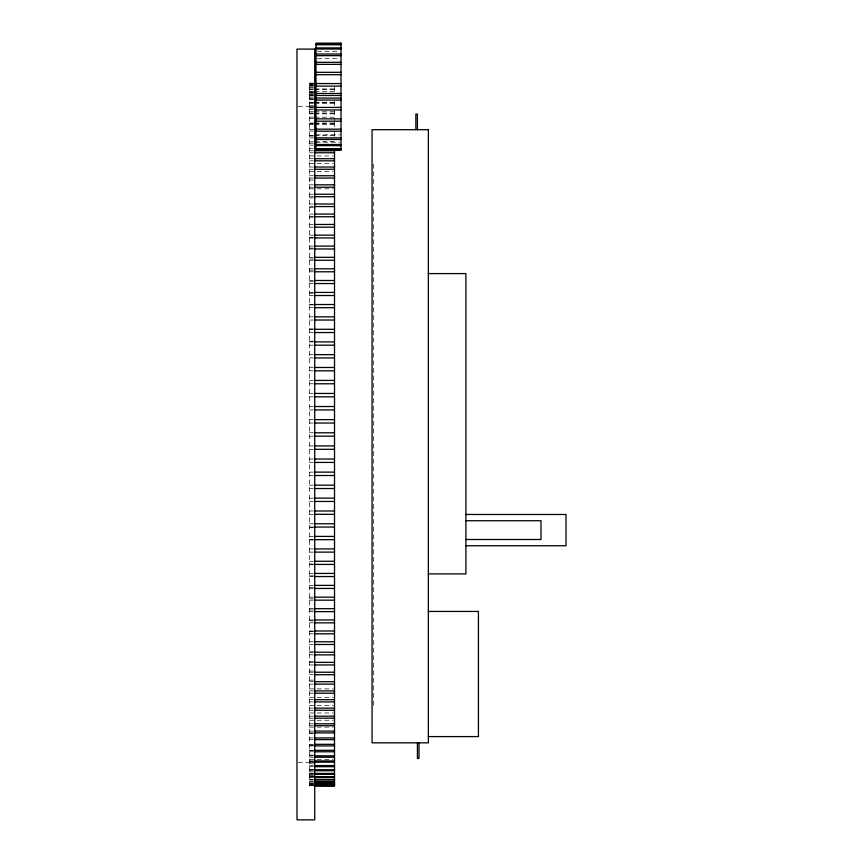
<?xml version="1.0" encoding="UTF-8"?>
<svg xmlns="http://www.w3.org/2000/svg" width="863" height="863" viewBox="0 0 863 863"><rect width="100%" height="100%" fill="white"/><g stroke="black" fill="none" stroke-linecap="round" stroke-linejoin="round"><path stroke-width="0.65" stroke-dasharray="4.32 3.24" d="M317.304 51.295L339.688 51.295M317.304 58.706L339.688 58.706M313.452 83.107L309.493 83.107L309.493 785.837L313.452 785.837M309.493 83.29L313.452 83.29M309.493 83.42L313.452 83.42M309.493 83.97L313.452 83.97M309.493 84.218L313.452 84.218M309.493 85.135L313.452 85.135M309.493 85.513L313.452 85.513M309.493 86.785L313.452 86.785M309.493 87.292L313.452 87.292M309.493 88.921L313.452 88.921M314.768 88.921L334.52 88.921M309.493 89.547L313.452 89.547M314.768 89.547L334.52 89.547M309.493 91.543L313.452 91.543M314.768 91.543L334.52 91.543M309.493 92.114L313.452 92.114M309.493 92.298L313.452 92.298M309.493 92.632L313.452 92.632M309.493 93.636L313.452 93.636M309.493 94.65L313.452 94.65M309.493 95.113L313.452 95.113M309.493 95.523L313.452 95.523M309.493 97.066L313.452 97.066M309.493 98.22L313.452 98.22M309.493 99.223L313.452 99.223M309.493 99.482L313.452 99.482M309.493 102.266L313.452 102.266M314.768 102.266L334.52 102.266M309.493 102.373L313.452 102.373M314.768 102.373L334.52 102.373M309.493 103.387L313.452 103.387M314.768 103.387L334.52 103.387M309.493 105.739L313.452 105.739M298.253 106.634L313.452 106.634M309.493 106.775L313.452 106.775M309.493 107.638L313.452 107.638M309.493 108.015L313.452 108.015M309.493 109.569L313.452 109.569M309.493 111.748L313.452 111.748M314.768 111.748L334.52 111.748M309.493 113.107L313.452 113.107M314.768 113.107L334.52 113.107M309.493 113.851L313.452 113.851M314.768 113.851L334.52 113.851M309.493 117.174L313.452 117.174M314.768 117.174L334.52 117.174M309.493 118.641L313.452 118.576M309.493 123.031L313.452 123.031M314.768 123.031L334.52 123.031M309.493 123.754L313.452 123.754M314.768 123.754L334.52 123.754M309.493 124.617L313.452 124.617M314.768 124.617L334.52 124.617M309.493 129.364L313.452 129.342M309.493 131.036L313.452 131.036M315.987 134.822L339.688 134.822M309.493 135.394L313.452 135.394M314.768 135.394L334.52 135.394M309.493 136.063L313.452 136.063M309.493 137.875L313.452 137.875M309.493 141.845L313.452 141.845M314.768 141.845L334.52 141.532M315.987 142.222L339.688 142.222M309.493 143.204L313.452 143.204M309.493 145.124L313.452 145.124M309.493 148.706L313.452 148.706M309.493 150.766L313.452 150.766M309.493 152.773L313.452 152.773M309.493 155.966L333.204 155.966M309.493 158.706L313.452 158.706M309.493 160.831L313.452 160.831M309.493 163.625L333.204 163.625M309.493 167.044L313.452 167.044M309.493 169.256L313.452 169.256M309.493 171.651L333.204 171.651M309.493 175.75L313.452 175.75M309.493 178.058L313.452 178.058M309.493 180.043L313.452 180.043M309.493 184.822L313.452 184.822M309.493 187.228L313.452 187.228M309.493 188.803L333.204 188.803M309.493 194.24L313.452 194.24M309.493 196.732L313.452 196.732M309.493 197.907L313.452 197.907M309.493 204.002L313.452 204.002M309.493 206.57L313.452 206.57M309.493 207.347L313.452 207.347M309.493 214.078L313.452 214.078M309.493 216.732L313.452 216.732M309.493 217.098L313.452 217.098M309.493 224.466L313.452 224.466M309.493 227.196L313.452 227.163M309.493 235.146L313.452 235.146M309.493 237.519L313.452 237.519M309.493 237.951L313.452 237.951M309.493 246.106L313.452 246.106M309.493 248.145L313.452 248.145M309.493 248.976L313.452 248.976M309.493 257.325L313.452 257.325M309.493 259.029L313.452 259.029M309.493 260.259L313.452 260.259M309.493 268.792L313.452 268.792M309.493 270.162L313.452 270.162M309.493 271.791L313.452 271.791M309.493 280.497L313.452 280.497M309.493 281.532L313.452 281.532M309.493 283.549L313.452 283.549M309.493 292.417L313.452 292.417M309.493 293.107L313.452 293.107M309.493 295.524L313.452 295.524M309.493 304.531L313.452 304.531M309.493 304.876L313.452 304.876M309.493 307.692L313.452 307.692M309.493 316.84L313.452 316.807M309.493 320.033L313.452 320.033M309.493 328.954L313.452 328.932M309.493 329.288L313.452 329.288M309.493 332.535L313.452 332.535M309.493 341.219L313.452 341.219M309.493 341.899L313.452 341.899M309.493 345.178L313.452 345.178M309.493 354.639L313.452 354.639M309.493 357.94L313.452 357.94M309.493 367.487L313.452 367.487M309.493 370.82L313.452 370.82M309.493 380.432L313.452 380.432M309.493 383.787L313.452 383.787M309.493 393.452L313.452 393.452M309.493 396.818L313.452 396.818M309.493 406.527L313.452 406.527M309.493 409.914L313.452 409.914M309.493 419.645L313.452 419.645M309.493 423.032L313.452 423.032M309.493 432.784L313.452 432.784M309.493 436.171L313.452 436.171M309.493 445.923L313.452 445.923M309.493 449.31L313.452 449.31M309.493 459.04L313.452 459.04M309.493 462.428L313.452 462.428M309.493 472.126L313.452 472.126M309.493 475.502L313.452 475.502M309.493 485.168L313.452 485.168M309.493 488.523L313.452 488.523M309.493 498.134L313.452 498.134M309.493 501.468L313.452 501.468M309.493 511.004L313.452 511.004M309.493 514.316L313.452 514.316M309.493 523.776L313.452 523.776M309.493 527.056L313.452 527.056M309.493 527.735L313.452 527.725M309.493 536.419L313.452 536.419M309.493 539.666L313.452 539.666M309.493 540.022L313.452 540.001M309.493 548.922L313.452 548.922M309.493 552.147L313.452 552.126M309.493 561.263L313.452 561.263M309.493 564.078L313.452 564.078M309.493 564.424L313.452 564.424M309.493 573.431L313.452 573.431M309.493 575.848L313.452 575.848M309.493 576.538L313.452 576.538M309.493 585.394L313.452 585.394M309.493 587.423L313.452 587.423M309.493 588.458L313.452 588.458M309.493 597.164L313.452 597.164M309.493 598.793L313.452 598.793M309.493 600.163L313.452 600.163M309.493 608.685L313.452 608.685M309.493 609.925L313.452 609.925M309.493 611.63L313.452 611.63M309.493 619.979L313.452 619.979M309.493 620.81L313.452 620.81M309.493 622.849L313.452 622.849M309.493 631.004L313.452 631.004M309.493 631.436L313.452 631.436M309.493 633.809L313.452 633.809M309.493 641.759L313.452 641.759M309.493 644.488L313.452 644.488M309.493 651.856L313.452 651.856M309.493 652.223L313.452 652.223M309.493 654.877L313.452 654.877M309.493 661.608L313.452 661.608M309.493 662.385L313.452 662.385M309.493 664.952L313.452 664.952M309.493 671.047L313.452 671.047M309.493 672.223L313.452 672.223M309.493 674.715L313.452 674.715M309.493 680.152L313.452 680.152M309.493 681.727L313.452 681.727M309.493 684.132L313.452 684.132M309.493 688.901L333.204 688.901M309.493 690.896L313.452 690.896M309.493 693.205L313.452 693.205M309.493 697.304L333.204 697.304M309.493 699.699L313.452 699.699M309.493 701.91L313.452 701.91M309.493 705.33L333.204 705.33M309.493 708.124L313.452 708.124M309.493 710.238L313.452 710.238M309.493 712.978L333.204 712.978M309.493 716.182L313.452 716.182M309.493 718.189L313.452 718.189M309.493 720.249L333.204 720.249M309.493 723.83L313.452 723.83M309.493 725.74L313.452 725.74M309.493 727.11L333.204 727.11M309.493 731.08L313.452 731.08M309.493 732.892L313.452 732.892M309.493 733.561L313.452 733.561M309.493 737.919L313.452 737.919M309.493 739.613L313.452 739.591M309.493 744.327L313.452 744.327M309.493 745.201L313.452 745.201M309.493 745.912L313.452 745.912M309.493 750.314L313.452 750.314M309.493 750.379L313.452 750.379M309.493 751.781L313.452 751.781M309.493 755.103L313.452 755.103M309.493 755.848L313.452 755.848M309.493 757.207L313.452 757.207M309.493 759.386L333.204 759.386M309.493 760.929L313.452 760.929M309.493 761.317L313.452 761.317M309.493 762.169L313.452 762.169M298.253 762.32L314.725 762.32M309.493 763.216L313.452 763.216M309.493 765.567L313.452 765.567M309.493 766.581L313.452 766.689M309.493 769.472L313.452 769.472M309.493 769.731L313.452 769.731M309.493 770.735L313.452 770.735M309.493 771.889L313.452 771.889M309.493 773.431L313.452 773.431M309.493 773.841L313.452 773.841M309.493 774.305L313.452 774.305M309.493 775.319L313.452 775.319M309.493 776.322L313.452 776.322M309.493 776.657L313.452 776.657M309.493 776.84L313.452 776.84M309.493 777.412L313.452 777.412M309.493 779.397L313.452 779.397M309.493 780.033L313.452 780.033M309.493 781.662L313.452 781.662M309.493 782.169L313.452 782.169M309.493 783.442L313.452 783.442M309.493 783.82L313.452 783.82M309.493 784.737L313.452 784.737M309.493 784.985L313.452 784.985M373.345 164.11L373.345 705.298M334.52 86.785L334.52 92.222M334.52 101.37L334.52 107.983M334.52 110.529L334.52 120.626M334.52 122.395L334.52 128.997M334.52 132.266L334.52 136.3M313.452 785.535L309.493 785.535L313.452 785.664"/><path stroke-width="1.29" d="M315.987 44.207L341.004 44.207M315.987 44.79L341.004 44.79M315.987 47.897L341.004 47.897M315.987 49.029L341.004 49.029M315.987 54.035L341.004 54.035M315.987 55.664L341.004 55.664M315.987 62.309L341.004 62.309M315.987 64.358L341.004 64.358M315.987 72.319L341.004 72.319M315.987 74.682L341.004 74.682M315.987 83.56L341.004 83.56M315.987 86.106L341.004 86.106M315.987 93.431L341.004 93.463M315.987 95.459L341.004 95.459M315.987 98.069L341.004 98.069M315.987 100.097L341.004 100.054M315.987 107.422L341.004 107.422M315.987 109.968L341.004 109.968M315.987 118.846L341.004 118.846M315.987 121.198L341.004 121.198M315.987 129.17L341.004 129.17M315.987 131.208L341.004 131.208M315.987 137.864L341.004 137.864M315.987 139.493L341.004 139.493M315.987 144.499L341.004 144.499M315.987 145.631L341.004 145.631M315.987 148.738L341.004 148.738M315.987 149.321L341.004 149.321M314.768 150.766L334.52 150.766M314.768 152.773L334.52 152.773M314.768 158.706L334.52 158.706M314.768 160.831L334.52 160.831M314.768 167.044L334.52 167.044M314.768 169.256L334.52 169.256M314.768 175.75L334.52 175.75M314.768 178.058L334.52 178.058M314.768 184.822L334.52 184.822M314.768 187.228L334.52 187.228M314.768 194.24L334.52 194.24M314.768 196.732L334.52 196.732M314.768 204.002L334.52 204.002M314.768 206.57L334.52 206.57M314.768 214.078L334.52 214.078M314.768 216.732L334.52 216.732M314.768 224.466L334.52 224.466M314.768 227.196L334.52 227.196M314.768 235.146L334.52 235.146M314.768 237.951L334.52 237.951M314.768 246.106L334.52 246.106M314.768 248.976L334.52 248.976M314.768 257.325L334.52 257.325M314.768 260.259L334.52 260.259M314.768 268.792L334.52 268.792M314.768 271.791L334.52 271.791M428.372 273.593L465.912 273.593L465.912 573.906L428.372 573.906M314.768 280.497L334.52 280.497M314.768 283.549L334.52 283.549M314.768 292.417L334.52 292.417M314.768 295.524L334.52 295.524M314.768 304.531L334.52 304.531M314.768 307.692L334.52 307.692M314.768 316.829L334.52 316.829M314.768 320.033L334.52 320.033M314.768 329.288L334.52 329.288M314.768 332.535L334.52 332.535M314.768 341.899L334.52 341.899M314.768 345.178L334.52 345.178M314.768 354.639L334.52 354.639M314.768 357.94L334.52 357.94M314.768 367.487L334.52 367.487M314.768 370.82L334.52 370.82M314.768 380.432L334.52 380.432M314.768 383.787L334.52 383.787M314.768 393.452L334.52 393.452M314.768 396.818L334.52 396.818M314.768 406.527L334.52 406.527M314.768 409.914L334.52 409.914M314.768 419.645L334.52 419.645M314.768 423.032L334.52 423.032M314.768 432.784L334.52 432.784M314.768 436.171L334.52 436.171M314.768 445.923L334.52 445.923M314.768 449.31L334.52 449.31M314.768 459.04L334.52 459.04M314.768 462.428L334.52 462.428M314.768 472.126L334.52 472.126M314.768 475.502L334.52 475.502M314.768 485.168L334.52 485.168M314.768 488.523L334.52 488.523M314.768 498.134L334.52 498.134M314.768 501.468L334.52 501.468M314.768 511.004L334.52 511.004M314.768 514.316L334.52 514.316M465.912 514.477L566.02 514.477L566.02 545.75L465.912 545.75M465.912 520.734L540.993 520.734L540.993 539.494L465.912 539.494M314.768 523.776L334.52 523.776M314.768 527.056L334.52 527.056M314.768 536.419L334.52 536.419M314.768 539.666L334.52 539.666M314.768 548.922L334.52 548.922M314.768 552.126L334.52 552.126M314.768 561.263L334.52 561.263M314.768 564.424L334.52 564.424M314.768 573.431L334.52 573.431M314.768 576.538L334.52 576.538M314.768 585.394L334.52 585.394M314.768 588.458L334.52 588.458M314.768 597.164L334.52 597.164M314.768 600.163L334.52 600.163M314.768 608.685L334.52 608.685M428.372 611.446L478.426 611.446L478.426 736.581L428.372 736.581M314.768 611.63L334.52 611.63M314.768 619.979L334.52 619.979M314.768 622.849L334.52 622.849M314.768 631.004L334.52 631.004M314.768 633.809L334.52 633.809M314.768 641.759L334.52 641.759M314.768 644.488L334.52 644.488M314.768 652.223L334.52 652.223M314.768 654.877L334.52 654.877M314.768 662.385L334.52 662.385M314.768 664.952L334.52 664.952M314.768 672.223L334.52 672.223M314.768 674.715L334.52 674.715M314.768 681.727L334.52 681.727M314.768 684.132L334.52 684.132M314.768 690.896L334.52 690.896M314.768 693.205L334.52 693.205M314.768 699.699L334.52 699.699M314.768 701.91L334.52 701.91M314.768 708.124L334.52 708.124M314.768 710.238L334.52 710.238M314.768 716.182L334.52 716.182M314.768 718.189L334.52 718.189M314.768 723.83L334.52 723.83M314.768 725.74L334.52 725.74M314.768 731.08L334.52 731.08M314.768 732.892L334.52 732.892M314.768 737.919L334.52 737.919M314.768 739.613L334.52 739.613M314.768 744.327L334.52 744.327M314.768 745.912L334.52 745.912M314.768 750.314L334.52 750.314M314.768 751.781L334.52 751.781M314.768 755.848L334.52 755.848M314.768 757.207L334.52 757.207M314.768 760.929L334.52 760.929M314.768 762.169L334.52 762.169M314.768 765.567L334.52 765.567M314.768 766.689L334.52 766.689M314.768 769.731L334.52 769.731M314.768 770.735L334.52 770.735M314.768 773.431L334.52 773.431M314.768 774.305L334.52 774.305M314.768 776.657L334.52 776.657M314.768 777.412L334.52 777.412M314.768 779.397L334.52 779.397M314.768 780.033L334.52 780.033M314.768 781.662L334.52 781.662M314.768 782.169L334.52 782.169M314.768 783.442L334.52 783.442M314.768 783.82L334.52 783.82M314.768 784.737L334.52 784.737M314.768 784.985L334.52 784.985M314.768 785.837L334.52 785.837L334.52 149.979M418.987 742.838L418.987 758.48L417.422 758.48L417.422 742.838M417.422 129.698L417.422 114.056L415.858 114.056L415.858 129.698M341.004 43.15L315.987 43.15L315.987 150.378L341.004 150.378L341.004 43.15M314.725 49.105L296.98 49.105L296.98 819.85L314.725 819.85L314.725 49.105M428.372 129.698L372.061 129.698L372.061 742.838L428.372 742.838L428.372 129.698M334.52 785.535L314.768 785.535L334.52 785.664"/></g></svg>
